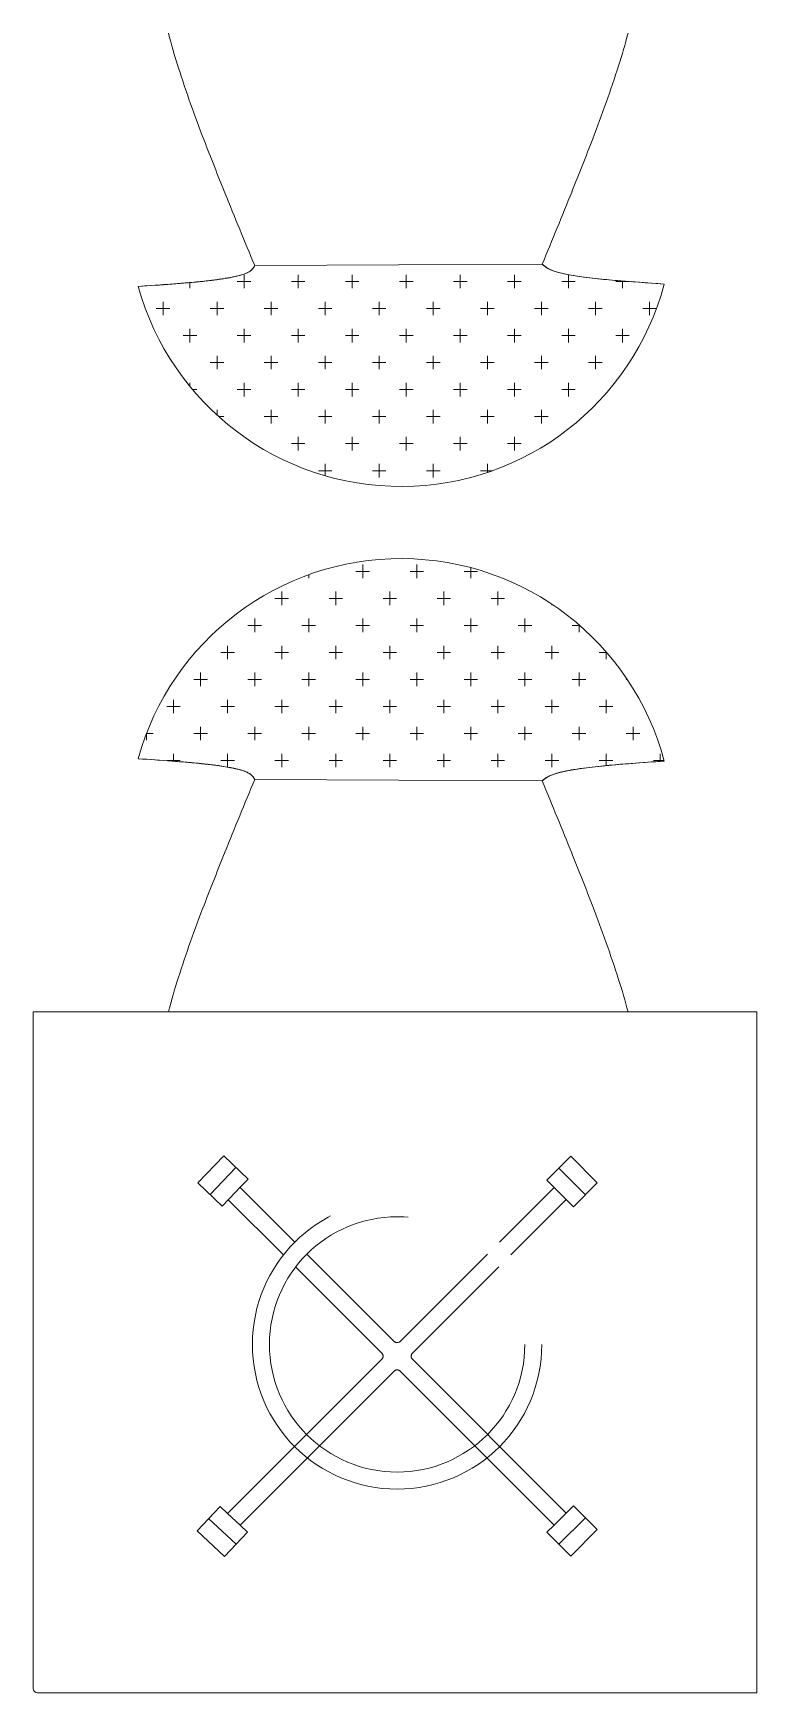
# Model space of a CAD drawing. Extents: x 3270 to 6851, y -140 to 2884.
# Drawn here: x 4813.4 to 4898.4, y 477.7 to 672.7 of the extents above; entities that cross this region are included whole.
import ezdxf

# ---------------------------------------------------------------- set-up
doc = ezdxf.new("R2010")
doc.units = 0
doc.header["$LTSCALE"] = 20
doc.linetypes.add('ACAD_ISO03W100', pattern=[30, 12, -18])
doc.layers.add('Ö-MOBİLYA', color=31, linetype='CONTINUOUS', lineweight=18)

msp = doc.modelspace()

# ---------------------------------------------------------------- linework, layer by layer
at = {"layer": 'Ö-MOBİLYA'}
for p, q in [((4873.17, 645.6, 33.61), (4839.4, 645.44, 32.32)), ((4873.17, 645.6), (4839.4, 645.44)), ((4873.17, 645.6), (4839.4, 645.44)), ((4837.36, 643.57), (4838.95, 643.57)), ((4838.15, 642.77), (4838.15, 644.36)), ((4843.71, 643.57), (4845.3, 643.57)), ((4844.5, 642.77), (4844.5, 644.36)), ((4850.06, 643.57), (4851.65, 643.57)), ((4850.85, 642.77), (4850.85, 644.36)), ((4856.41, 643.57), (4858, 643.57)), ((4857.2, 642.77), (4857.2, 644.36)), ((4862.76, 643.57), (4864.35, 643.57)), ((4863.55, 642.77), (4863.55, 644.36)), ((4869.11, 643.57), (4870.7, 643.57)), ((4869.9, 642.77), (4869.9, 644.36)), ((4875.46, 643.57), (4877.05, 643.57)), ((4876.25, 642.77), (4876.25, 644.36)), ((4881.81, 643.57), (4883.4, 643.57)), ((4882.6, 642.77), (4882.6, 643.63)), ((4831.8, 642.77), (4831.8, 643.44)), ((4827.83, 640.39), (4829.42, 640.39)), ((4828.63, 639.6), (4828.63, 641.19)), ((4834.18, 640.39), (4835.77, 640.39)), ((4834.98, 639.6), (4834.98, 641.19)), ((4840.53, 640.39), (4842.12, 640.39)), ((4841.33, 639.6), (4841.33, 641.19)), ((4846.88, 640.39), (4848.47, 640.39)), ((4847.68, 639.6), (4847.68, 641.19)), ((4853.23, 640.39), (4854.82, 640.39)), ((4854.03, 639.6), (4854.03, 641.19)), ((4859.58, 640.39), (4861.17, 640.39)), ((4860.38, 639.6), (4860.38, 641.19)), ((4865.93, 640.39), (4867.52, 640.39)), ((4866.73, 639.6), (4866.73, 641.19)), ((4872.28, 640.39), (4873.87, 640.39)), ((4873.08, 639.6), (4873.08, 641.19)), ((4878.63, 640.39), (4880.22, 640.39)), ((4879.43, 639.6), (4879.43, 641.19)), ((4884.98, 640.39), (4886.57, 640.39)), ((4885.78, 639.6), (4885.78, 641.19)), ((4831.8, 636.42), (4831.8, 638.01)), ((4838.15, 636.42), (4838.15, 638.01)), ((4844.5, 636.42), (4844.5, 638.01)), ((4850.85, 636.42), (4850.85, 638.01)), ((4857.2, 636.42), (4857.2, 638.01)), ((4863.55, 636.42), (4863.55, 638.01)), ((4869.9, 636.42), (4869.9, 638.01)), ((4876.25, 636.42), (4876.25, 638.01)), ((4882.6, 636.42), (4882.6, 638.01)), ((4831.01, 637.22), (4832.6, 637.22)), ((4837.36, 637.22), (4838.95, 637.22)), ((4843.71, 637.22), (4845.3, 637.22)), ((4850.06, 637.22), (4851.65, 637.22)), ((4856.41, 637.22), (4858, 637.22)), ((4862.76, 637.22), (4864.35, 637.22)), ((4869.11, 637.22), (4870.7, 637.22)), ((4875.46, 637.22), (4877.05, 637.22)), ((4881.81, 637.22), (4883.4, 637.22)), ((4834.18, 634.04), (4835.77, 634.04)), ((4834.98, 633.25), (4834.98, 634.84)), ((4840.53, 634.04), (4842.12, 634.04)), ((4841.33, 633.25), (4841.33, 634.84)), ((4846.88, 634.04), (4848.47, 634.04)), ((4847.68, 633.25), (4847.68, 634.84)), ((4853.23, 634.04), (4854.82, 634.04)), ((4854.03, 633.25), (4854.03, 634.84)), ((4859.58, 634.04), (4861.17, 634.04)), ((4860.38, 633.25), (4860.38, 634.84)), ((4865.93, 634.04), (4867.52, 634.04)), ((4866.73, 633.25), (4866.73, 634.84)), ((4872.28, 634.04), (4873.87, 634.04)), ((4873.08, 633.25), (4873.08, 634.84)), ((4878.63, 634.04), (4880.22, 634.04)), ((4879.43, 633.25), (4879.43, 634.84)), ((4831.8, 631.23), (4831.8, 631.66)), ((4832.1, 630.87), (4832.6, 630.87)), ((4837.36, 630.87), (4838.95, 630.87)), ((4838.15, 630.07), (4838.15, 631.66)), ((4843.71, 630.87), (4845.3, 630.87)), ((4844.5, 630.07), (4844.5, 631.66)), ((4850.06, 630.87), (4851.65, 630.87)), ((4850.85, 630.07), (4850.85, 631.66)), ((4856.41, 630.87), (4858, 630.87)), ((4857.2, 630.07), (4857.2, 631.66)), ((4862.76, 630.87), (4864.35, 630.87)), ((4863.55, 630.07), (4863.55, 631.66)), ((4869.11, 630.87), (4870.7, 630.87)), ((4869.9, 630.07), (4869.9, 631.66)), ((4875.46, 630.87), (4877.05, 630.87)), ((4876.25, 630.07), (4876.25, 631.66)), ((4834.98, 627.87), (4834.98, 628.49)), ((4841.33, 626.9), (4841.33, 628.49)), ((4847.68, 626.9), (4847.68, 628.49)), ((4854.03, 626.9), (4854.03, 628.49)), ((4860.38, 626.9), (4860.38, 628.49)), ((4866.73, 626.9), (4866.73, 628.49)), ((4873.08, 626.9), (4873.08, 628.49)), ((4835.17, 627.69), (4835.77, 627.69)), ((4840.53, 627.69), (4842.12, 627.69)), ((4846.88, 627.69), (4848.47, 627.69)), ((4853.23, 627.69), (4854.82, 627.69)), ((4859.58, 627.69), (4861.17, 627.69)), ((4865.93, 627.69), (4867.52, 627.69)), ((4872.28, 627.69), (4873.87, 627.69)), ((4843.71, 624.52), (4845.3, 624.52)), ((4844.5, 623.72), (4844.5, 625.31)), ((4850.06, 624.52), (4851.65, 624.52)), ((4850.85, 623.72), (4850.85, 625.31)), ((4856.41, 624.52), (4858, 624.52)), ((4857.2, 623.72), (4857.2, 625.31)), ((4862.76, 624.52), (4864.35, 624.52)), ((4863.55, 623.72), (4863.55, 625.31)), ((4869.11, 624.52), (4870.7, 624.52)), ((4869.9, 623.72), (4869.9, 625.31)), ((4847.68, 620.74), (4847.68, 622.14)), ((4854.03, 620.55), (4854.03, 622.14)), ((4860.38, 620.55), (4860.38, 622.14)), ((4866.73, 621.13), (4866.73, 622.14)), ((4846.88, 621.34), (4848.47, 621.34)), ((4853.23, 621.34), (4854.82, 621.34)), ((4859.58, 621.34), (4861.17, 621.34)), ((4865.93, 621.34), (4867.34, 621.34)), ((4845.75, 608.72), (4845.75, 609.12)), ((4851.3, 609.51), (4852.89, 609.51)), ((4852.1, 608.72), (4852.1, 610.31)), ((4857.65, 609.51), (4859.24, 609.51)), ((4858.45, 608.72), (4858.45, 610.31)), ((4864, 609.51), (4865.59, 609.51)), ((4864.8, 608.72), (4864.8, 609.94)), ((4842.57, 605.54), (4842.57, 607.13)), ((4848.92, 605.54), (4848.92, 607.13)), ((4855.27, 605.54), (4855.27, 607.13)), ((4861.62, 605.54), (4861.62, 607.13)), ((4867.97, 605.54), (4867.97, 607.13)), ((4841.78, 606.34), (4843.36, 606.34)), ((4848.13, 606.34), (4849.71, 606.34)), ((4854.48, 606.34), (4856.06, 606.34)), ((4860.83, 606.34), (4862.41, 606.34)), ((4867.18, 606.34), (4868.76, 606.34)), ((4874.32, 605.54), (4874.32, 605.64)), ((4838.6, 603.16), (4840.19, 603.16)), ((4839.4, 602.37), (4839.4, 603.96)), ((4844.95, 603.16), (4846.54, 603.16)), ((4845.75, 602.37), (4845.75, 603.96)), ((4851.3, 603.16), (4852.89, 603.16)), ((4852.1, 602.37), (4852.1, 603.96)), ((4857.65, 603.16), (4859.24, 603.16)), ((4858.45, 602.37), (4858.45, 603.96)), ((4864, 603.16), (4865.59, 603.16)), ((4864.8, 602.37), (4864.8, 603.96)), ((4870.35, 603.16), (4871.94, 603.16)), ((4871.15, 602.37), (4871.15, 603.96)), ((4876.7, 603.16), (4877.57, 603.16)), ((4877.5, 602.37), (4877.5, 603.23)), ((4836.22, 599.19), (4836.22, 600.78)), ((4842.57, 599.19), (4842.57, 600.78)), ((4848.92, 599.19), (4848.92, 600.78)), ((4855.27, 599.19), (4855.27, 600.78)), ((4861.62, 599.19), (4861.62, 600.78)), ((4867.97, 599.19), (4867.97, 600.78)), ((4874.32, 599.19), (4874.32, 600.78)), ((4835.43, 599.99), (4837.01, 599.99)), ((4841.78, 599.99), (4843.36, 599.99)), ((4848.13, 599.99), (4849.71, 599.99)), ((4854.48, 599.99), (4856.06, 599.99)), ((4860.83, 599.99), (4862.41, 599.99)), ((4867.18, 599.99), (4868.76, 599.99)), ((4873.53, 599.99), (4875.11, 599.99)), ((4879.88, 599.99), (4880.75, 599.99)), ((4880.67, 599.19), (4880.67, 600.08)), ((4832.25, 596.81), (4833.84, 596.81)), ((4833.05, 596.02), (4833.05, 597.61)), ((4838.6, 596.81), (4840.19, 596.81)), ((4839.4, 596.02), (4839.4, 597.61)), ((4844.95, 596.81), (4846.54, 596.81)), ((4845.75, 596.02), (4845.75, 597.61)), ((4851.3, 596.81), (4852.89, 596.81)), ((4852.1, 596.02), (4852.1, 597.61)), ((4857.65, 596.81), (4859.24, 596.81)), ((4858.45, 596.02), (4858.45, 597.61)), ((4864, 596.81), (4865.59, 596.81)), ((4864.8, 596.02), (4864.8, 597.61)), ((4870.35, 596.81), (4871.94, 596.81)), ((4871.15, 596.02), (4871.15, 597.61)), ((4876.7, 596.81), (4878.29, 596.81)), ((4877.5, 596.02), (4877.5, 597.61)), ((4883.05, 596.81), (4883.17, 596.81)), ((4829.08, 593.64), (4830.66, 593.64)), ((4829.87, 592.84), (4829.87, 594.43)), ((4835.43, 593.64), (4837.01, 593.64)), ((4836.22, 592.84), (4836.22, 594.43)), ((4841.78, 593.64), (4843.36, 593.64)), ((4842.57, 592.84), (4842.57, 594.43)), ((4848.13, 593.64), (4849.71, 593.64)), ((4848.92, 592.84), (4848.92, 594.43)), ((4854.48, 593.64), (4856.06, 593.64)), ((4855.27, 592.84), (4855.27, 594.43)), ((4860.83, 593.64), (4862.41, 593.64)), ((4861.62, 592.84), (4861.62, 594.43)), ((4867.18, 593.64), (4868.76, 593.64)), ((4867.97, 592.84), (4867.97, 594.43)), ((4873.53, 593.64), (4875.11, 593.64)), ((4874.32, 592.84), (4874.32, 594.43)), ((4879.88, 593.64), (4881.46, 593.64)), ((4880.67, 592.84), (4880.67, 594.43)), ((4833.05, 589.67), (4833.05, 591.26)), ((4839.4, 589.67), (4839.4, 591.26)), ((4845.75, 589.67), (4845.75, 591.26)), ((4852.1, 589.67), (4852.1, 591.26)), ((4858.45, 589.67), (4858.45, 591.26)), ((4864.8, 589.67), (4864.8, 591.26)), ((4871.15, 589.67), (4871.15, 591.26)), ((4877.5, 589.67), (4877.5, 591.26)), ((4883.85, 589.67), (4883.85, 591.26)), ((4826.7, 590.46), (4827.49, 590.46)), ((4826.7, 589.67), (4826.7, 590.46)), ((4832.25, 590.46), (4833.84, 590.46)), ((4838.6, 590.46), (4840.19, 590.46)), ((4844.95, 590.46), (4846.54, 590.46)), ((4851.3, 590.46), (4852.89, 590.46)), ((4857.65, 590.46), (4859.24, 590.46)), ((4864, 590.46), (4865.59, 590.46)), ((4870.35, 590.46), (4871.94, 590.46)), ((4876.7, 590.46), (4878.29, 590.46)), ((4883.05, 590.46), (4884.64, 590.46)), ((4829.08, 587.29), (4830.66, 587.29)), ((4829.87, 587.2), (4829.87, 588.08)), ((4835.43, 587.29), (4837.01, 587.29)), ((4836.22, 586.51), (4836.22, 588.08)), ((4841.78, 587.29), (4843.36, 587.29)), ((4842.57, 586.49), (4842.57, 588.08)), ((4848.13, 587.29), (4849.71, 587.29)), ((4848.92, 586.49), (4848.92, 588.08)), ((4854.48, 587.29), (4856.06, 587.29)), ((4855.27, 586.49), (4855.27, 588.08)), ((4860.83, 587.29), (4862.41, 587.29)), ((4861.62, 586.49), (4861.62, 588.08)), ((4867.18, 587.29), (4868.76, 587.29)), ((4867.97, 586.49), (4867.97, 588.08)), ((4873.53, 587.29), (4875.11, 587.29)), ((4874.32, 586.49), (4874.32, 588.08)), ((4879.88, 587.29), (4881.46, 587.29)), ((4880.67, 586.69), (4880.67, 588.08)), ((4886.23, 587.29), (4887.5, 587.29)), ((4887.02, 587.18), (4887.02, 588.08)), ((4873.17, 584.89, 33.61), (4839.4, 585.05, 32.32)), ((4873.17, 584.89), (4839.4, 585.05)), ((4873.17, 584.89), (4839.4, 585.05)), ((4871.15, 584.9), (4871.15, 584.91)), ((4813.38, 478.24), (4813.38, 557.74)), ((4813.38, 557.74), (4898.38, 557.74)), ((4898.38, 557.74), (4898.38, 477.74)), ((4834.89, 494.66), (4834.88, 494.65)), ((4835.19, 494.36), (4835.18, 494.35)), ((4877.37, 494.66), (4877.38, 494.65)), ((4877.37, 494.66), (4877.38, 494.65)), ((4898.38, 477.74), (4813.88, 477.74))]:
    msp.add_line(p, q, dxfattribs=at)
at = {"layer": 'Ö-MOBİLYA', "linetype": 'ACAD_ISO03W100', "ltscale": 0.3}
for p, q in [((4835.77, 540.84), (4832.72, 537.65)), ((4838.63, 538.11), (4835.77, 540.84)), ((4873.73, 537.98), (4876.52, 540.78)), ((4876.52, 540.78), (4879.64, 537.66)), ((4833.56, 538.52), (4833.55, 538.53)), ((4837.2, 539.48), (4834.15, 536.29)), ((4834.41, 539.42), (4834.41, 539.43)), ((4834.89, 539.92), (4834.88, 539.93)), ((4875.12, 539.38), (4878.24, 536.26)), ((4877.37, 539.92), (4877.38, 539.93)), ((4878.79, 538.51), (4878.8, 538.52)), ((4835.59, 534.92), (4832.72, 537.65)), ((4837.79, 537.25), (4836.41, 535.8)), ((4844.11, 530.7), (4837.68, 537.13)), ((4837.79, 537.25), (4838.63, 538.11)), ((4868.15, 530.7), (4874.59, 537.13)), ((4874.59, 537.13), (4873.73, 537.98)), ((4874.59, 537.13), (4876, 535.72)), ((4876.85, 534.86), (4879.64, 537.66)), ((4836.41, 535.8), (4835.59, 534.92)), ((4842.78, 529.2), (4836.3, 535.68)), ((4869.48, 529.2), (4876, 535.72)), ((4876, 535.72), (4876.85, 534.86)), ((4855.78, 519.03), (4845.52, 529.29)), ((4856.49, 519.03), (4866.74, 529.29)), ((4854.34, 517.64), (4844.21, 527.78)), ((4857.92, 517.64), (4868.06, 527.78)), ((4854.34, 516.94), (4836.22, 498.82)), ((4857.92, 516.94), (4876, 498.86)), ((4855.78, 515.55), (4837.68, 497.45)), ((4856.49, 515.55), (4874.59, 497.45)), ((4835.34, 499.65), (4832.64, 496.77)), ((4836.22, 498.82), (4835.34, 499.65)), ((4876, 498.86), (4876.85, 499.72)), ((4876.85, 499.72), (4879.64, 496.93)), ((4837.21, 495.19), (4833.99, 498.21)), ((4837.68, 497.45), (4836.22, 498.82)), ((4837.68, 497.45), (4838.56, 496.63)), ((4874.59, 497.45), (4873.73, 496.6)), ((4874.59, 497.45), (4876, 498.86)), ((4875.12, 495.2), (4878.24, 498.32)), ((4835.86, 493.75), (4832.64, 496.77)), ((4833.78, 495.68), (4833.77, 495.67)), ((4838.56, 496.63), (4835.86, 493.75)), ((4873.73, 496.6), (4876.52, 493.81)), ((4876.52, 493.81), (4879.64, 496.93)), ((4878.79, 496.07), (4878.8, 496.07)), ((4878.79, 496.07), (4878.8, 496.07)), ((4834.68, 494.83), (4834.68, 494.83))]:
    msp.add_line(p, q, dxfattribs=at)
for radius in [17, 15]:
    msp.add_circle((4856.13, 518.68), radius, dxfattribs=at)
at = {"layer": 'Ö-MOBİLYA'}
for centre, radius, start, end in [((4899.26, 690.83), 72.29, 194.4861, 197.7655), ((4813.31, 690.98), 72.29, 342.2345, 345.3844), ((4733.21, 716.74), 156.42, 338.8654, 342.2021), ((4979.35, 716.58), 156.42, 197.7979, 201.1346), ((5176.45, 791.61), 367.31, 200.9662, 202.0049), ((4536.12, 791.77), 367.31, 337.9951, 339.0338), ((5850.34, 1064.9), 1094.51, 202.05105, 202.53468), ((3862.23, 1065.06), 1094.51, 337.46532, 337.94895), ((4876.55, 649.42), 5.11, 228.4812, 231.0773), ((4877.07, 650.03), 5.9, 228.6556, 230.9029), ((4824.05, 730.37), 87.27, 274.8725, 276.348), ((4825.12, 719.98), 76.83, 275.3376, 276.8886), ((4828.47, 691.37), 48.02, 276.2601, 278.3669), ((4829.31, 685.1), 41.7, 276.9201, 279.1455), ((4831.25, 672.4), 28.85, 278.3755, 280.2455), ((4832.56, 664.84), 21.17, 279.1926, 282.5063), ((4833.18, 661.75), 18.03, 280.2238, 282.6895), ((4834.75, 654.83), 10.93, 282.6582, 285.9608), ((4834.75, 654.83), 10.93, 282.6582, 285.9608), ((4835.98, 650.53), 6.46, 285.9179, 290.3887), ((4835.98, 650.53), 6.46, 285.9179, 290.3887), ((4836.91, 648.03), 3.79, 290.3387, 296.3745), ((4836.91, 648.03), 3.79, 290.3387, 296.3745), ((4837.58, 646.69), 2.29, 296.3427, 304.2346), ((4837.58, 646.69), 2.29, 296.3427, 304.2346), ((4838.1, 645.94), 1.38, 303.727, 331.1261), ((4838.12, 645.92), 1.35, 303.4988, 327.5026), ((4837.16, 646.51), 2.48, 327.9512, 334.3213), ((4837.46, 646.35), 2.14, 329.7805, 334.6585), ((4875.44, 647.98), 3.29, 230.3148, 239.3617), ((4875.48, 648.03), 3.35, 230.407, 247.8347), ((4875.69, 648.46), 3.83, 239.8018, 247.3025), ((4876.68, 650.88), 6.45, 247.5266, 253.4336), ((4876.68, 650.88), 6.45, 247.5266, 253.4336), ((4878.28, 656.34), 12.13, 253.5599, 257.7703), ((4878.28, 656.34), 12.13, 253.5599, 257.7703), ((4880.56, 667.02), 23.05, 257.8437, 260.778), ((4880.56, 667.02), 23.05, 257.8437, 260.778), ((4883.65, 686.23), 42.51, 260.8242, 262.8884), ((4883.65, 686.23), 42.51, 260.8242, 262.8884), ((4888.18, 723.25), 79.81, 262.9474, 264.8802), ((4888.18, 723.25), 79.81, 262.9474, 264.8802), ((4896.5, 815.57), 172.51, 264.8637, 265.7169), ((4896.5, 815.57), 172.51, 264.8637, 265.7169), ((4932.35, 1297.81), 656.07, 265.74038, 266.08139), ((4932.35, 1297.81), 656.07, 265.74038, 266.08139), ((4856.58, 651.48, 97.96), 32, 195.3906, 345.135), ((4856.58, 651.48), 32, 195.3906, 345.135), ((4856.58, 651.48), 32, 195.3906, 345.135), ((4785.82, 1230.51), 588.88, 273.88596, 274.27266), ((4785.82, 1230.51), 588.88, 273.88596, 274.27266), ((4818.35, 794.11), 151.27, 274.2984, 275.2791), ((4816.9, 812.68), 169.89, 274.3175, 274.9186), ((4856.58, 579.01, 97.96), 32, 14.865, 164.6094), ((4856.58, 579.01), 32, 14.865, 164.6094), ((4856.58, 579.01), 32, 14.865, 164.6094), ((4785.82, -0.03), 588.88, 85.72734, 86.11404), ((4785.82, -0.03), 588.88, 85.72734, 86.11404), ((4816.9, 417.81), 169.89, 85.0814, 85.6825), ((4818.35, 436.38), 151.27, 84.7209, 85.7016), ((4824.05, 500.12), 87.27, 83.652, 85.1275), ((4825.12, 510.51), 76.83, 83.1114, 84.6624), ((4932.35, -67.32), 656.07, 93.91861, 94.25962), ((4932.35, -67.32), 656.07, 93.91861, 94.25962), ((4828.47, 539.12), 48.02, 81.6331, 83.7399), ((4829.31, 545.39), 41.7, 80.8545, 83.0799), ((4831.25, 558.09), 28.85, 79.7545, 81.6245), ((5850.34, 165.59), 1094.51, 157.46532, 157.94895), ((4832.56, 565.65), 21.17, 77.4937, 80.8074), ((4833.18, 568.74), 18.03, 77.3105, 79.7762), ((4834.75, 575.66), 10.93, 74.0392, 77.3418), ((4834.75, 575.66), 10.93, 74.0392, 77.3418), ((4835.98, 579.96), 6.46, 69.6113, 74.0821), ((4835.98, 579.96), 6.46, 69.6113, 74.0821), ((4836.91, 582.46), 3.79, 63.6255, 69.6613), ((4836.91, 582.46), 3.79, 63.6255, 69.6613), ((4837.58, 583.8), 2.29, 55.7654, 63.6573), ((4837.58, 583.8), 2.29, 55.7654, 63.6573), ((4838.12, 584.57), 1.35, 32.4974, 56.5012), ((4838.1, 584.55), 1.38, 28.8739, 56.273), ((4837.16, 583.97), 2.48, 25.6787, 32.0488), ((4837.46, 584.13), 2.14, 25.3415, 30.2195), ((4877.07, 580.46), 5.9, 129.0971, 131.3444), ((4876.55, 581.07), 5.11, 128.9227, 131.5188), ((4875.48, 582.46), 3.35, 112.1653, 129.593), ((4875.44, 582.51), 3.29, 120.6383, 129.6852), ((4875.69, 582.03), 3.83, 112.6975, 120.1982), ((4876.68, 579.6), 6.45, 106.5664, 112.4734), ((4876.68, 579.6), 6.45, 106.5664, 112.4734), ((4878.28, 574.15), 12.13, 102.2297, 106.4401), ((4878.28, 574.15), 12.13, 102.2297, 106.4401), ((4880.56, 563.47), 23.05, 99.222, 102.1563), ((4880.56, 563.47), 23.05, 99.222, 102.1563), ((4883.65, 544.26), 42.51, 97.1116, 99.1758), ((4883.65, 544.26), 42.51, 97.1116, 99.1758), ((4888.18, 507.23), 79.81, 95.1198, 97.0526), ((4888.18, 507.23), 79.81, 95.1198, 97.0526), ((4896.5, 414.91), 172.51, 94.2831, 95.1363), ((4896.5, 414.91), 172.51, 94.2831, 95.1363), ((3862.23, 165.43), 1094.51, 22.05105, 22.53468), ((5176.45, 438.87), 367.31, 157.9951, 159.0338), ((4536.12, 438.72), 367.31, 20.9662, 22.0049), ((4979.35, 513.91), 156.42, 158.8654, 162.2021), ((4733.21, 513.75), 156.42, 17.7979, 21.1346), ((4899.26, 539.66), 72.29, 162.2345, 165.5139), ((4813.31, 539.5), 72.29, 14.6156, 17.7655), ((4813.88, 478.24), 0.5, 180, 270)]:
    msp.add_arc(centre, radius, start, end, dxfattribs=at)
at = {"layer": 'Ö-MOBİLYA', "linetype": 'ACAD_ISO03W100', "ltscale": 0.3}
for centre, start, end in [((4856.13, 519.39), 225, 315), ((4853.99, 517.29), 315, 45), ((4858.28, 517.29), 135, 225), ((4856.13, 515.19), 45, 135)]:
    msp.add_arc(centre, 0.5, start, end, dxfattribs=at)
at = {"layer": 'Ö-MOBİLYA'}
for points in [[(4887.51, 643.27, 97.96), (4881.82, 643.69, 86.77), (4873.17, 645.6, 33.61)], [(4825.72, 642.99, 97.96), (4831.42, 643.41, 86.77), (4839.4, 645.44, 32.32)], [(4825.72, 587.5, 97.96), (4831.42, 587.08, 86.77), (4839.4, 585.05, 32.32)], [(4887.51, 587.22, 97.96), (4881.82, 586.79, 86.77), (4873.17, 584.89, 33.61)]]:
    msp.add_spline(points, degree=3, dxfattribs=at)

doc.saveas('drawing.dxf')
